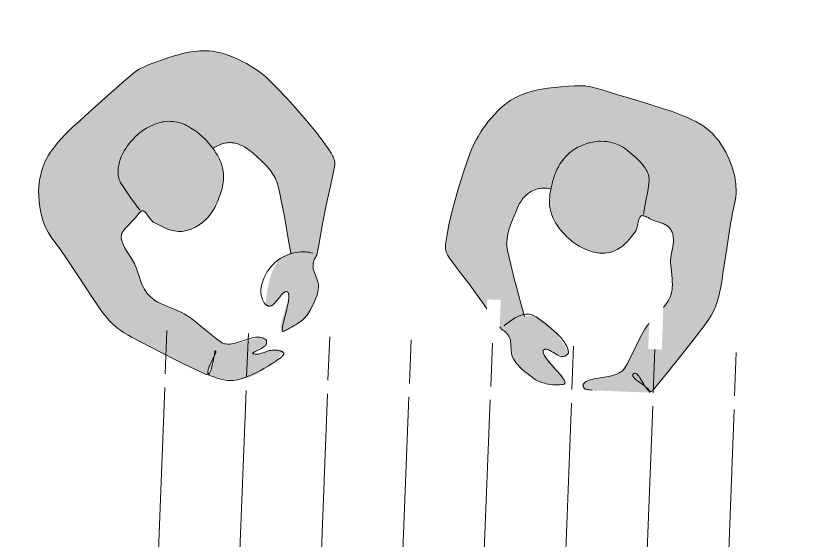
# Model space of a CAD drawing. Header units: millimetres. Extents: x 32078 to 83548, y -4690 to 56252.
# Drawn here: x 80076 to 81550, y 43664 to 44631 of the extents above; entities that cross this region are included whole.
import ezdxf

# ---------------------------------------------------------------- set-up
doc = ezdxf.new("R2010")
doc.units = ezdxf.units.MM
doc.header["$MEASUREMENT"] = 0
for name, color, linetype, lineweight in [('FURN-FREE', 1, 'Continuous', 0), ('PRES-FILL', 7, 'Continuous', 0), ('PRES-PEOP', 42, 'Continuous', 0)]:
    doc.layers.add(name, color=color, linetype=linetype, lineweight=lineweight)

# ---------------------------------------------------------------- blocks, each defined once
blk = doc.blocks.new('*U14')
at = {"layer": 'PRES-FILL', "linetype": 'ByBlock', "lineweight": -2}
h = blk.add_hatch(color=0, dxfattribs=at)
edge = h.paths.add_edge_path(flags=16)
edge.add_spline(control_points=[(-87.1, -291.1), (-88.9, -288.5), (-89.4, -283.3), (-89.5, -277.4)], knot_values=[0, 0, 0, 0, 1, 1, 1, 1], degree=3, periodic=0)
edge.add_spline(control_points=[(-89.5, -277.4), (-94.1, -264.3), (-102.3, -248.1), (-95, -247.6), (-88, -247), (-89.7, -264.1), (-89.5, -277.4)], knot_values=[0, 0, 0, 0, 0.509531, 0.509531, 0.509531, 1, 1, 1, 1], degree=3, periodic=0)
edge.add_spline(control_points=[(-89.5, -277.4), (-87.5, -283), (-86.2, -288.1), (-87.1, -291.1)], knot_values=[0, 0, 0, 0, 1, 1, 1, 1], degree=3, periodic=0)
edge.add_spline(control_points=[(-87.1, -291.1), (-86, -292.7), (-84.3, -293.3), (-82, -292.6), (-63.6, -286.7), (-44.9, -280.7), (-26.4, -274.1), (-4, -266.1), (18.4, -258.1), (40.8, -249.8), (62.1, -241.9), (84, -234.3), (102, -220.3), (117.4, -208.3), (129.9, -193.2), (142.6, -178.6), (163, -155.2), (182.9, -131.3), (203.2, -107.9), (213.2, -96.5), (224.2, -86), (234.3, -74.7), (246.7, -60.8), (254.8, -44.4), (259.7, -25), (268.8, 10.8), (269.4, 46.9), (252.7, 77.9), (241.3, 99.1), (227.3, 117.8), (212, 135.7), (198.2, 151.6), (184.4, 167.6), (170.6, 183.5), (153.9, 202.7), (137.1, 221.9), (119.8, 240.6), (106.8, 254.7), (88.4, 262.4), (71.1, 271.5), (49.3, 282.9), (28.3, 292.7), (3.3, 297.3), (-21.5, 302), (-44.7, 298.6), (-68.4, 290.7), (-91.1, 283.2), (-111.9, 273.8), (-130.5, 259.8), (-157.5, 239.5), (-182.8, 217.5), (-207.6, 194.9), (-226.2, 177.9), (-244, 160), (-260.3, 140.7), (-265.4, 134.8), (-270.1, 127.5), (-269.8, 119.5), (-269, 91.5), (-265, 65.1), (-263.2, 38), (-261.2, 9.3), (-260.2, -19.6), (-257.9, -48.3), (-257.6, -51.7), (-255, -54.6), (-254.2, -58), (-253.4, -61.6), (-253.2, -65.2), (-253.5, -68.8), (-254.4, -82.4), (-267.6, -92.2), (-268.2, -106.7), (-269, -125.4), (-262.5, -142.7), (-255.6, -157.8), (-248.2, -173.7), (-230.6, -189), (-215.1, -195.9), (-194.6, -205.1), (-227.5, -119.8), (-210.4, -122.7), (-200.6, -124.4), (-194.9, -152.8), (-181.9, -153.3), (-179.8, -153.3), (-175.7, -153.3), (-175.6, -151), (-174.7, -121.2), (-175.9, -84.2), (-191.9, -63.8), (-196.2, -58.4), (-202.4, -54.5), (-209.7, -51.7)], knot_values=[0, 0, 0, 0, 0.004098, 0.004098, 0.004098, 0.036354, 0.036354, 0.036354, 0.07573, 0.07573, 0.07573, 0.113201, 0.113201, 0.113201, 0.145266, 0.145266, 0.145266, 0.196552, 0.196552, 0.196552, 0.221625, 0.221625, 0.221625, 0.252365, 0.252365, 0.252365, 0.309173, 0.309173, 0.309173, 0.348127, 0.348127, 0.348127, 0.382965, 0.382965, 0.382965, 0.425054, 0.425054, 0.425054, 0.456865, 0.456865, 0.456865, 0.496842, 0.496842, 0.496842, 0.536467, 0.536467, 0.536467, 0.574696, 0.574696, 0.574696, 0.630228, 0.630228, 0.630228, 0.671879, 0.671879, 0.671879, 0.684675, 0.684675, 0.684675, 0.729775, 0.729775, 0.729775, 0.777357, 0.777357, 0.777357, 0.783126, 0.783126, 0.783126, 0.789055, 0.789055, 0.789055, 0.811446, 0.811446, 0.811446, 0.840448, 0.840448, 0.840448, 0.871083, 0.871083, 0.871083, 0.911485, 0.911485, 0.911485, 0.934486, 0.934486, 0.934486, 0.938181, 0.938181, 0.938181, 0.987094, 0.987094, 0.987094, 1, 1, 1, 1], degree=3, periodic=0)
edge.add_line((-209.7, -51.7), (-194, 0))
edge.add_spline(control_points=[(-194, 0), (-187, 22.7), (-179.6, 45.3), (-171.5, 67.7), (-163, 91.4), (-139.6, 107.6), (-118.7, 121.9), (-107.4, 129.7), (-96.1, 136.5), (-80.5, 136.9), (-68.4, 137.2), (-58.5, 133.8), (-50.1, 127.2)], knot_values=[0, 0, 0, 0, 0.324205, 0.324205, 0.324205, 0.66843, 0.66843, 0.66843, 0.855113, 0.855113, 0.855113, 1, 1, 1, 1], degree=3, periodic=0)
edge.add_line((-50.1, 127.2), (-43.4, 121.9))
edge.add_spline(control_points=[(-43.4, 121.9), (-53, 112), (-61.7, 101.2), (-66.2, 86.4), (-72, 67.4), (-70.6, 51.9), (-65.8, 32.4), (-60.9, 12.4), (-52.4, -3.9), (-40.5, -16.6), (-29.8, -28), (-15.7, -35.9), (4.1, -37.8), (21.4, -39.5), (32.8, -32.6), (46, -27.7), (56.1, -23.9), (64, -4.3), (73.4, -9.4), (78.2, -11.9), (80, -18.4), (83, -23.2), (90.4, -35.2), (104.9, -43.5), (103.9, -59.9), (102.6, -82.9), (81.9, -92.8), (71.8, -109.6), (62.8, -124.7), (56.9, -143.1), (45.7, -155.8), (27.6, -176.6), (-8.7, -176.6), (-33.9, -189.3), (-57.3, -201), (-80, -218.6), (-102.9, -230.2), (-126.4, -242.2), (-170.3, -203.5), (-183.9, -215.1), (-185.4, -216.4), (-186.2, -221.3), (-185.7, -224), (-184, -232.5), (-161.6, -243.7), (-165.3, -244.4), (-170.3, -245.4), (-189.8, -234), (-202.1, -232.4), (-207, -231.8), (-219.2, -228.5), (-217.4, -233.8), (-214.3, -243.7), (-208.3, -250.8), (-201.7, -257.1), (-184.8, -273.2), (-168.6, -289.9), (-141.4, -295.4), (-121.8, -299.2), (-104.3, -296.7), (-90.1, -293.9), (-88.5, -293.6), (-87.5, -292.6), (-87.1, -291.1)], knot_values=[0, 0, 0, 0, 0.044568, 0.044568, 0.044568, 0.101682, 0.101682, 0.101682, 0.159954, 0.159954, 0.159954, 0.212108, 0.212108, 0.212108, 0.25772, 0.25772, 0.25772, 0.292514, 0.292514, 0.292514, 0.310285, 0.310285, 0.310285, 0.355053, 0.355053, 0.355053, 0.417583, 0.417583, 0.417583, 0.47369, 0.47369, 0.47369, 0.564976, 0.564976, 0.564976, 0.649839, 0.649839, 0.649839, 0.736981, 0.736981, 0.736981, 0.746599, 0.746599, 0.746599, 0.777051, 0.777051, 0.777051, 0.817948, 0.817948, 0.817948, 0.83422, 0.83422, 0.83422, 0.863911, 0.863911, 0.863911, 0.939425, 0.939425, 0.939425, 0.993629, 0.993629, 0.993629, 1, 1, 1, 1], degree=3, periodic=0)
at = {"layer": 'PRES-PEOP', "color": 0, "linetype": 'ByBlock', "lineweight": -2, "flags": 128}
for points in [[(-250.1, -46.7), (-246.1, -46), (-242.3, -45.6), (-238.5, -45.2), (-231.5, -44.9), (-225.2, -45), (-219.9, -45.5), (-215.4, -46.3), (-211.5, -47.2), (-208.4, -48.4), (-205.7, -49.5), (-203.5, -50.7), (-201.6, -51.9), (-200.1, -53), (-197.6, -55.2), (-195.9, -57), (-194.8, -58.6), (-193.3, -61), (-191.9, -63.8), (-187.2, -75.5), (-183.2, -86), (-180, -95.2), (-177.5, -103.2), (-175.6, -110.1), (-174.3, -116), (-173.3, -121.1), (-172.7, -125.4), (-172.4, -129), (-172.2, -135.1), (-172.5, -139.5), (-172.9, -142.6), (-174, -147), (-175.6, -151), (-175.7, -151.2), (-175.8, -151.3), (-176, -151.5), (-176.2, -151.7), (-176.4, -151.9), (-176.7, -152), (-177, -152.2), (-177.2, -152.3), (-177.7, -152.4), (-178.2, -152.6), (-178.7, -152.7), (-179.5, -152.8), (-180.7, -153), (-181.3, -153.1), (-181.9, -153.3), (-183.3, -153.4), (-184.5, -153.4), (-185.7, -153.2), (-186.8, -152.9), (-187.7, -152.5), (-188.7, -152), (-189.5, -151.4), (-191.1, -150), (-192.5, -148.4), (-193.8, -146.7), (-194.9, -145), (-196.8, -141.6), (-200, -135.3), (-201.2, -133), (-202.2, -131), (-203.1, -129.4), (-203.9, -128.1), (-204.7, -127.1), (-206, -125.4), (-207, -124.4), (-207.8, -123.8), (-209.1, -123.1), (-209.7, -122.9), (-210.4, -122.7), (-212, -122.7), (-213.2, -123.1), (-214.2, -124), (-215, -125.1), (-215.6, -126.5), (-216, -128.1), (-216.2, -129.9), (-216.4, -131.8), (-216.4, -133.9), (-216.2, -138.2), (-215.8, -142.7), (-215.2, -147.2), (-213.9, -156), (-212.6, -164), (-211.5, -170.8), (-210.6, -176.4), (-210, -181), (-209.7, -184.7), (-209.6, -187.6), (-209.6, -189.9), (-209.8, -191.6), (-210, -192.9), (-210.3, -193.9), (-210.7, -194.7), (-211.4, -195.7), (-212.1, -196.1), (-212.7, -196.3), (-213.8, -196.3), (-215.1, -195.9), (-217.6, -194.8), (-220.2, -193.5), (-222.6, -192.2), (-225, -190.7), (-227.3, -189.3), (-231.5, -186.3), (-235.3, -183.4), (-238.5, -180.6), (-241.2, -178.1), (-243.5, -175.8), (-247.2, -171.5), (-249.8, -168.2), (-251.5, -165.6), (-253.8, -161.7), (-254.7, -159.8), (-255.6, -157.8), (-260.3, -145.5), (-262, -140.9), (-263.4, -136.8), (-264.5, -133.1), (-266.2, -126.7), (-267.2, -121.8), (-267.7, -118.1), (-268, -115.2), (-268.2, -111), (-268.2, -106.7), (-267.9, -104.1), (-267.4, -101.7), (-266.8, -99.5), (-266.1, -97.6), (-265.3, -95.7), (-263.6, -92.4), (-257.2, -80.9), (-255.9, -78), (-255, -75.7), (-254.4, -74), (-253.8, -71.4), (-253.5, -68.8), (-253.4, -67.4), (-253.4, -66.3), (-253.4, -65.2), (-253.4, -63.4), (-253.5, -62.1), (-253.6, -61.1), (-253.9, -59.5), (-254.2, -58), (-254.4, -57.4), (-254.6, -56.8), (-254.8, -56.3), (-255.2, -55.3), (-256.9, -51.8), (-257.3, -51), (-257.5, -50.3), (-257.6, -49.8), (-257.8, -49), (-257.9, -48.3), (-259.4, -26.7), (-261.2, 5.6), (-263.2, 38), (-264, 48.1), (-267.5, 83.1), (-268.4, 92), (-269.3, 105.5), (-269.6, 112.5), (-269.8, 119.5), (-269.8, 121.1), (-269.7, 122.5), (-269.5, 123.8), (-269.2, 125), (-268.9, 126.1), (-268.3, 128.1), (-267.6, 129.9), (-266.9, 131.4), (-266.2, 132.6), (-264.9, 134.8), (-263.8, 136.4), (-262.1, 138.6), (-260.3, 140.7), (-247.9, 154.8), (-238.2, 165.1), (-230.8, 172.7), (-219.3, 183.9), (-207.6, 194.9), (-188.8, 211.8), (-174.6, 224.2), (-163.8, 233.3), (-147.4, 246.7), (-130.5, 259.8), (-123.4, 264.8), (-117, 268.9), (-111.4, 272.2), (-106.3, 275), (-97.3, 279.5), (-90.3, 282.5), (-85, 284.7), (-76.8, 287.8), (-68.4, 290.7), (-59.4, 293.5), (-51.7, 295.5), (-44.9, 296.9), (-38.9, 297.9), (-33.7, 298.6), (-29.1, 299), (-21.1, 299.4), (-15.1, 299.4), (-10.5, 299.1), (-3.7, 298.4), (3.3, 297.3), (12.4, 295.3), (20.2, 293.2), (26.9, 291.1), (32.6, 289.1), (42.5, 285.2), (49.7, 282), (60.5, 276.9), (71.1, 271.5), (84, 264.9), (93.8, 259.8), (100.9, 255.7), (106, 252.4), (109.7, 249.7), (112.4, 247.6), (116.2, 244.2), (119.8, 240.6), (132.7, 226.5), (151.7, 205.1), (170.6, 183.5), (191.3, 159.6), (212, 135.7), (217.7, 128.9), (222.5, 123), (230.7, 112.4), (236.6, 104.3), (240.9, 98), (244, 93.1), (248.4, 85.6), (252.7, 77.9), (255.6, 71.8), (258, 66.1), (259.9, 60.7), (261.4, 55.5), (262.7, 50.6), (264.4, 41.3), (265.4, 33.1), (265.8, 25.9), (265.9, 19.5), (265.4, 8.4), (264.5, 0), (263.6, -6.3), (261.9, -15.7), (259.7, -25), (257.7, -31.9), (255.8, -37.9), (253.8, -43), (251.9, -47.3), (250.2, -51), (248.5, -54.2), (245.4, -59.7), (242.9, -63.6), (240.9, -66.5), (237.7, -70.7), (234.3, -74.7), (226.6, -83), (214.8, -95.4), (208.9, -101.6), (203.2, -107.9), (172.9, -143.2), (142.6, -178.6), (133.1, -189.6), (125.9, -197.7), (120.3, -203.7), (116, -208), (112.6, -211.2), (107.4, -215.9), (102, -220.3), (98.6, -222.9), (95.3, -225.2), (88.9, -229.1), (83.2, -232.3), (78.1, -234.9), (68.9, -239), (61.9, -241.9), (40.8, -249.8), (7.2, -262.1), (-26.4, -274.1), (-40.3, -278.9), (-61.2, -285.9), (-82, -292.6), (-83.3, -292.9), (-84.4, -292.8), (-85.3, -292.5), (-86.1, -292), (-86.7, -291.3), (-87.3, -290.5), (-87.7, -289.5), (-88, -288.4), (-88.3, -287.3), (-88.5, -286.1), (-88.8, -283.5), (-89, -280.8), (-89, -278.1), (-89, -272.8), (-88.9, -268), (-88.8, -263.9), (-88.9, -260.4), (-89, -257.6), (-89.2, -255.3), (-89.5, -253.5), (-89.8, -252.1), (-90.1, -251), (-90.5, -250.1), (-90.9, -249.4), (-91.6, -248.5), (-92.3, -248), (-92.9, -247.7), (-93.9, -247.5), (-95, -247.6), (-96.1, -247.9), (-96.9, -248.4), (-97.6, -249.1), (-98, -249.9), (-98.2, -250.9), (-98.3, -251.9), (-98.3, -253), (-98.1, -254.2), (-97.9, -255.4), (-97.3, -257.9), (-96.4, -260.4), (-95.5, -262.9), (-93.5, -267.9), (-89.8, -276.7), (-88.6, -279.9), (-87.7, -282.6), (-87.1, -284.7), (-86.8, -286.5), (-86.6, -287.9), (-86.5, -289.1), (-86.6, -290), (-86.7, -290.8), (-87.1, -291.9), (-87.6, -292.6), (-88.1, -293), (-89, -293.6), (-90.1, -293.9), (-96, -294.9), (-101.4, -295.8), (-106.2, -296.4), (-110.5, -296.9), (-114.3, -297.1), (-121, -297.4), (-126.1, -297.3), (-129.9, -297.1), (-135.7, -296.4), (-138.5, -295.9), (-141.4, -295.4), (-145.9, -294.2), (-150, -293), (-153.8, -291.7), (-160.7, -288.8), (-166.5, -285.9), (-171.4, -283.1), (-175.6, -280.5), (-179.2, -278), (-185.2, -273.3), (-189.5, -269.6), (-195.8, -263.6), (-201.7, -257.1), (-202.9, -255.7), (-205.3, -252.9), (-207.5, -250.4), (-209.4, -248.1), (-210.9, -246.1), (-212.2, -244.4), (-213.3, -242.9), (-214.1, -241.6), (-214.8, -240.6), (-215.4, -239.6), (-216.2, -238), (-216.7, -236.9), (-217, -236.1), (-217.3, -234.9), (-217.4, -233.8), (-217.4, -233.6), (-217.3, -233.3), (-217.2, -233.1), (-217, -232.9), (-216.8, -232.7), (-216.6, -232.5), (-216.3, -232.4), (-215.7, -232.1), (-215.1, -231.9), (-214.4, -231.8), (-213.7, -231.7), (-213, -231.6), (-211.7, -231.5), (-210.4, -231.5), (-209.3, -231.5), (-207.3, -231.6), (-205.8, -231.8), (-204.8, -231.9), (-204, -232), (-203, -232.2), (-202.5, -232.3), (-202.1, -232.4), (-199.9, -233.1), (-197.7, -233.7), (-195.6, -234.4), (-191.4, -235.9), (-183.9, -238.5), (-178.4, -240.5), (-176.5, -241.2), (-173.2, -242.3), (-170.9, -243), (-169.3, -243.5), (-168.2, -243.8), (-166.7, -244.2), (-165.3, -244.4), (-164.9, -244.4), (-164.6, -244.4), (-164.4, -244.2), (-164.4, -244), (-164.5, -243.8), (-164.7, -243.4), (-164.9, -243.1), (-165.2, -242.7), (-165.6, -242.3), (-166, -241.9), (-166.9, -241), (-167.9, -240), (-169, -239), (-170.1, -238.1), (-172.3, -236.2), (-176.3, -232.7), (-179.3, -230.2), (-180.4, -229.2), (-182.1, -227.7), (-183.2, -226.6), (-184, -225.9), (-184.5, -225.4), (-185.2, -224.6), (-185.7, -224), (-185.8, -223.9), (-185.8, -223.7), (-185.9, -223.5), (-186, -223.3), (-186.1, -222.8), (-186.1, -222.3), (-186.2, -221.8), (-186.2, -221.4), (-186.1, -220.9), (-186.1, -220), (-185.9, -219.2), (-185.8, -218.5), (-185.6, -217.9), (-185.5, -217.4), (-185.3, -217), (-185.2, -216.7), (-185.1, -216.4), (-184.8, -216), (-184.6, -215.7), (-184.4, -215.5), (-184.2, -215.3), (-183.9, -215.1), (-182.2, -214.4), (-180.5, -214), (-178.6, -213.7), (-176.8, -213.7), (-173, -214.1), (-169.1, -214.9), (-165.3, -216.1), (-161.6, -217.4), (-154.3, -220.3), (-140.9, -225.9), (-135.8, -227.9), (-131.3, -229.5), (-127.5, -230.6), (-124.1, -231.5), (-121.3, -232.1), (-116.4, -232.7), (-112.8, -232.7), (-110.2, -232.5), (-106.5, -231.6), (-104.7, -231), (-102.9, -230.2), (-94.3, -225.6), (-86.8, -221.1), (-73.6, -213), (-53.9, -200.5), (-43.9, -194.6), (-33.9, -189.3), (-29, -187.1), (-24.3, -185.2), (-15.1, -182.3), (1.5, -177.8), (13.9, -174.3), (18.4, -172.7), (22.3, -171.3), (28.8, -168.4), (33.5, -165.9), (36.8, -163.7), (41.5, -160.1), (43.7, -158), (45.7, -155.8), (47.9, -153.3), (49.8, -150.8), (53, -146), (55.6, -141.6), (57.7, -137.6), (61.2, -130.6), (66.3, -119.9), (68.9, -114.7), (71.8, -109.6), (73.8, -106.5), (75.9, -103.7), (80.1, -98.7), (88, -90.2), (90.9, -87), (93.4, -84.1), (95.4, -81.5), (97.1, -79.2), (98.4, -77.1), (100.5, -73.2), (101.8, -70.2), (102.6, -67.8), (103.5, -64), (103.8, -62), (103.9, -59.9), (104, -58.5), (104, -57.1), (103.7, -54.5), (103.2, -52.2), (102.5, -50.1), (101.7, -48.2), (100.9, -46.5), (100, -45), (98.1, -42.1), (96.3, -39.7), (92.9, -35.7), (87.6, -29.6), (85.2, -26.4), (83, -23.2), (81.9, -21.3), (80, -17.9), (78.5, -15.3), (77.9, -14.4), (76.9, -12.9), (76.1, -11.9), (75.4, -11.1), (74.9, -10.6), (74.2, -10), (73.4, -9.4), (72.6, -8.9), (71.9, -8.7), (71.2, -8.5), (70.5, -8.5), (69.8, -8.6), (69.1, -8.7), (68.5, -8.9), (67.2, -9.5), (66, -10.3), (64.8, -11.1), (63.7, -12), (62.7, -13), (60.7, -15), (57.2, -18.7), (54.5, -21.5), (52.4, -23.5), (50.8, -24.8), (49.6, -25.7), (48.7, -26.3), (47.4, -27.1), (46, -27.7), (36.1, -31.3), (32.3, -32.6), (28.9, -33.7), (23, -35.3), (18.4, -36.3), (14.9, -36.9), (12.3, -37.3), (8.2, -37.6), (4.1, -37.8), (0.8, -37.7), (-2.2, -37.4), (-5, -37), (-7.7, -36.5), (-10.1, -35.9), (-14.5, -34.5), (-18.3, -32.9), (-21.5, -31.4), (-24.2, -29.9), (-26.5, -28.5), (-30.4, -25.9), (-33.1, -23.7), (-35.1, -22), (-37.9, -19.4), (-40.5, -16.6), (-44.7, -11.4), (-48.2, -6.7), (-51.1, -2.5), (-53.4, 1.4), (-55.4, 4.9), (-57, 8), (-59.6, 13.7), (-61.4, 18.1), (-62.6, 21.5), (-64.3, 26.8), (-65.8, 32.4), (-66.6, 36), (-67.9, 42.6), (-68.8, 48.3), (-69.3, 53.2), (-69.6, 57.5), (-69.7, 61.1), (-69.6, 64.3), (-69.3, 69.9), (-68.8, 74), (-68.3, 77.1), (-67.4, 81.7), (-66.2, 86.4), (-65.4, 89), (-64.5, 91.4), (-63.6, 93.7), (-61.7, 97.8), (-59.8, 101.3), (-57.9, 104.3), (-56.2, 106.8), (-53, 111.1), (-50.5, 114.3), (-46.5, 118.8), (-42.3, 123.1), (-37.1, 128.3), (-32.4, 132.7), (-28.3, 136.4), (-24.6, 139.5), (-21.3, 142.1), (-18.3, 144.3), (-15.5, 146.2), (-10.5, 149.2), (-6.6, 151.3), (-3.5, 152.8), (1.4, 154.8), (6.7, 156.6), (10.6, 157.8), (14.2, 158.6), (17.5, 159.3), (20.6, 159.8), (26.3, 160.5), (31.2, 160.7), (35.5, 160.7), (39.1, 160.5), (45.4, 159.8), (50, 159), (53.4, 158.3), (58.5, 157), (63.4, 155.6), (67.4, 154.2), (71, 152.6), (74.5, 151.1), (77.6, 149.4), (80.5, 147.7), (85.8, 144.2), (90.3, 140.8), (94, 137.4), (97.1, 134.3), (99.7, 131.4), (101.9, 128.7), (105.4, 123.7), (107.9, 119.7), (109.6, 116.5), (111.9, 111.6), (113.9, 106.4), (117.2, 96.4), (119.8, 87.8), (121.7, 80.3), (122.9, 73.9), (123.6, 68.4), (124, 63.7), (124, 59.6), (123.7, 56.2), (123.3, 53.2), (122.9, 50.7), (121.7, 46.5), (120.4, 43.4), (119.3, 41.1), (117.4, 37.9), (115, 34.8), (105.5, 24), (91, 7.9), (76.2, -7.9)], [(-209.7, -51.7), (-201.8, -25.9), (-194, 0), (-188.7, 17), (-180.3, 42.5), (-171.5, 67.7), (-169.8, 72), (-167.9, 75.9), (-165.9, 79.4), (-163.8, 82.6), (-161.7, 85.5), (-157.4, 90.7), (-153.2, 95), (-149.4, 98.7), (-142.2, 104.8), (-136.6, 109.2), (-127.7, 115.6), (-118.7, 121.9), (-114.3, 124.9), (-110.4, 127.3), (-107.1, 129.3), (-104.1, 130.9), (-101.4, 132.2), (-99, 133.2), (-96.9, 133.9), (-93.1, 135.1), (-90.1, 135.8), (-87.8, 136.2), (-84.3, 136.7), (-80.5, 136.9), (-78.3, 136.9), (-76.2, 136.8), (-74.3, 136.7), (-72.6, 136.5), (-69.4, 136), (-66.8, 135.4), (-64.5, 134.8), (-62.5, 134.1), (-60.9, 133.5), (-58, 132.2), (-56, 131.1), (-54.5, 130.2), (-52.3, 128.8), (-50.1, 127.2), (-46.8, 124.6), (-43.4, 121.9)]]:
    blk.add_lwpolyline(points, dxfattribs=at)
blk = doc.blocks.new('*U15')
at = {"color": 0, "linetype": 'ByBlock', "lineweight": -2}
for points in [[(528.7, 410.1), (553.7, 409.1), (556.8, 489), (531.8, 490)], [(-661, 375.8), (688, 323.7), (661, -375.8), (-688, -323.7)]]:
    blk.add_wipeout(points, dxfattribs=at)
for p, q in [((-511.1, 370), (-508, 450)), ((-361.2, 364.2), (-358.1, 444.2)), ((-211.3, 358.4), (-208.2, 438.5)), ((211.3, -358.4), (208.2, -438.5)), ((361.2, -364.2), (358.1, -444.2)), ((511.1, -370), (508, -450))]:
    blk.add_line(p, q, dxfattribs=at)
blk.add_wipeout([(-612, 348.9), (637.1, 300.6), (612, -348.9), (-637.1, -300.6)], dxfattribs=at)
for p, q in [((-61.4, 352.6), (-58.3, 432.7)), ((88.5, 346.8), (91.6, 426.9)), ((238.3, 341.1), (241.4, 421.1)), ((388.2, 335.3), (391.3, 415.3)), ((538.1, 329.5), (541.2, 409.5)), ((-537.2, -304.5), (-512.1, 345)), ((-387.3, -310.3), (-362.2, 339.2)), ((-237.4, -316.1), (-212.3, 333.4)), ((-87.5, -321.9), (-62.4, 327.7)), ((62.4, -327.7), (87.5, 321.9)), ((212.3, -333.4), (237.4, 316.1)), ((362.2, -339.2), (387.3, 310.3)), ((512.1, -345), (537.2, 304.5)), ((-538.1, -329.5), (-541.2, -409.5)), ((-388.2, -335.3), (-391.3, -415.3)), ((-238.3, -341.1), (-241.4, -421.1)), ((-88.5, -346.8), (-91.6, -426.9)), ((61.4, -352.6), (58.3, -432.7))]:
    blk.add_line(p, q, dxfattribs=at)
for points in [[(-220.7, 439), (-195.7, 438.1), (-192.6, 518), (-217.6, 519)], [(195.7, -438.1), (220.7, -439), (217.6, -519), (192.6, -518)]]:
    blk.add_wipeout(points, dxfattribs=at)
for points in [[(79.1, 427.4), (104, 426.5), (107.1, 506.4), (82.2, 507.4)], [(378.8, 415.8), (403.8, 414.9), (406.9, 494.8), (381.9, 495.8)], [(-553.7, -409.1), (-528.7, -410.1), (-531.8, -490), (-556.8, -489)], [(-403.8, -414.9), (-378.8, -415.8), (-381.9, -495.8), (-406.9, -494.8)], [(-104, -426.5), (-79.1, -427.4), (-82.2, -507.4), (-107.1, -506.4)]]:
    blk.add_wipeout(points, dxfattribs=at)
blk = doc.blocks.new('*U16')
at = {"layer": 'PRES-FILL', "linetype": 'ByBlock', "lineweight": -2, "extrusion": (0, 0, -1)}
h = blk.add_hatch(color=0, dxfattribs=at)
edge = h.paths.add_edge_path(flags=16)
edge.add_spline(control_points=[(87.1, -291.1), (88.9, -288.5), (89.4, -283.3), (89.5, -277.4)], knot_values=[0, 0, 0, 0, 1, 1, 1, 1], degree=3, periodic=0)
edge.add_spline(control_points=[(89.5, -277.4), (94.1, -264.3), (102.3, -248.1), (95, -247.6), (88, -247), (89.7, -264.1), (89.5, -277.4)], knot_values=[0, 0, 0, 0, 0.509531, 0.509531, 0.509531, 1, 1, 1, 1], degree=3, periodic=0)
edge.add_spline(control_points=[(89.5, -277.4), (87.5, -283), (86.2, -288.1), (87.1, -291.1)], knot_values=[0, 0, 0, 0, 1, 1, 1, 1], degree=3, periodic=0)
edge.add_spline(control_points=[(87.1, -291.1), (86, -292.7), (84.3, -293.3), (82, -292.6), (63.6, -286.7), (44.9, -280.7), (26.4, -274.1), (4, -266.1), (-18.4, -258.1), (-40.8, -249.8), (-62.1, -241.9), (-84, -234.3), (-102, -220.3), (-117.4, -208.3), (-129.9, -193.2), (-142.6, -178.6), (-163, -155.2), (-182.9, -131.3), (-203.2, -107.9), (-213.2, -96.5), (-224.2, -86), (-234.3, -74.7), (-246.7, -60.8), (-254.8, -44.4), (-259.7, -25), (-268.8, 10.8), (-269.4, 46.9), (-252.7, 77.9), (-241.3, 99.1), (-227.3, 117.8), (-212, 135.7), (-198.2, 151.6), (-184.4, 167.6), (-170.6, 183.5), (-153.9, 202.7), (-137.1, 221.9), (-119.8, 240.6), (-106.8, 254.7), (-88.4, 262.4), (-71.1, 271.5), (-49.3, 282.9), (-28.3, 292.7), (-3.3, 297.3), (21.5, 302), (44.7, 298.6), (68.4, 290.7), (91.1, 283.2), (111.9, 273.8), (130.5, 259.8), (157.5, 239.5), (182.8, 217.5), (207.6, 194.9), (226.2, 177.9), (244, 160), (260.3, 140.7), (265.4, 134.8), (270.1, 127.5), (269.8, 119.5), (269, 91.5), (265, 65.1), (263.2, 38), (261.2, 9.3), (260.2, -19.6), (257.9, -48.3), (257.6, -51.7), (255, -54.6), (254.2, -58), (253.4, -61.6), (253.2, -65.2), (253.5, -68.8), (254.4, -82.4), (267.6, -92.2), (268.2, -106.7), (269, -125.4), (262.5, -142.7), (255.6, -157.8), (248.2, -173.7), (230.6, -189), (215.1, -195.9), (194.6, -205.1), (227.5, -119.8), (210.4, -122.7), (200.6, -124.4), (194.9, -152.8), (181.9, -153.3), (179.8, -153.3), (175.7, -153.3), (175.6, -151), (174.7, -121.2), (175.9, -84.2), (191.9, -63.8), (196.2, -58.4), (202.4, -54.5), (209.7, -51.7)], knot_values=[0, 0, 0, 0, 0.004098, 0.004098, 0.004098, 0.036354, 0.036354, 0.036354, 0.07573, 0.07573, 0.07573, 0.113201, 0.113201, 0.113201, 0.145266, 0.145266, 0.145266, 0.196552, 0.196552, 0.196552, 0.221625, 0.221625, 0.221625, 0.252365, 0.252365, 0.252365, 0.309173, 0.309173, 0.309173, 0.348127, 0.348127, 0.348127, 0.382965, 0.382965, 0.382965, 0.425054, 0.425054, 0.425054, 0.456865, 0.456865, 0.456865, 0.496842, 0.496842, 0.496842, 0.536467, 0.536467, 0.536467, 0.574696, 0.574696, 0.574696, 0.630228, 0.630228, 0.630228, 0.671879, 0.671879, 0.671879, 0.684675, 0.684675, 0.684675, 0.729775, 0.729775, 0.729775, 0.777357, 0.777357, 0.777357, 0.783126, 0.783126, 0.783126, 0.789055, 0.789055, 0.789055, 0.811446, 0.811446, 0.811446, 0.840448, 0.840448, 0.840448, 0.871083, 0.871083, 0.871083, 0.911485, 0.911485, 0.911485, 0.934486, 0.934486, 0.934486, 0.938181, 0.938181, 0.938181, 0.987094, 0.987094, 0.987094, 1, 1, 1, 1], degree=3, periodic=0)
edge.add_line((209.7, -51.7), (194, 0))
edge.add_spline(control_points=[(194, 0), (187, 22.7), (179.6, 45.3), (171.5, 67.7), (163, 91.4), (139.6, 107.6), (118.7, 121.9), (107.4, 129.7), (96.1, 136.5), (80.5, 136.9), (68.4, 137.2), (58.5, 133.8), (50.1, 127.2)], knot_values=[0, 0, 0, 0, 0.324205, 0.324205, 0.324205, 0.66843, 0.66843, 0.66843, 0.855113, 0.855113, 0.855113, 1, 1, 1, 1], degree=3, periodic=0)
edge.add_line((50.1, 127.2), (43.4, 121.9))
edge.add_spline(control_points=[(43.4, 121.9), (53, 112), (61.7, 101.2), (66.2, 86.4), (72, 67.4), (70.6, 51.9), (65.8, 32.4), (60.9, 12.4), (52.4, -3.9), (40.5, -16.6), (29.8, -28), (15.7, -35.9), (-4.1, -37.8), (-21.4, -39.5), (-32.8, -32.6), (-46, -27.7), (-56.1, -23.9), (-64, -4.3), (-73.4, -9.4), (-78.2, -11.9), (-80, -18.4), (-83, -23.2), (-90.4, -35.2), (-104.9, -43.5), (-103.9, -59.9), (-102.6, -82.9), (-81.9, -92.8), (-71.8, -109.6), (-62.8, -124.7), (-56.9, -143.1), (-45.7, -155.8), (-27.6, -176.6), (8.7, -176.6), (33.9, -189.3), (57.3, -201), (80, -218.6), (102.9, -230.2), (126.4, -242.2), (170.3, -203.5), (183.9, -215.1), (185.4, -216.4), (186.2, -221.3), (185.7, -224), (184, -232.5), (161.6, -243.7), (165.3, -244.4), (170.3, -245.4), (189.8, -234), (202.1, -232.4), (207, -231.8), (219.2, -228.5), (217.4, -233.8), (214.3, -243.7), (208.3, -250.8), (201.7, -257.1), (184.8, -273.2), (168.6, -289.9), (141.4, -295.4), (121.8, -299.2), (104.3, -296.7), (90.1, -293.9), (88.5, -293.6), (87.5, -292.6), (87.1, -291.1)], knot_values=[0, 0, 0, 0, 0.044568, 0.044568, 0.044568, 0.101682, 0.101682, 0.101682, 0.159954, 0.159954, 0.159954, 0.212108, 0.212108, 0.212108, 0.25772, 0.25772, 0.25772, 0.292514, 0.292514, 0.292514, 0.310285, 0.310285, 0.310285, 0.355053, 0.355053, 0.355053, 0.417583, 0.417583, 0.417583, 0.47369, 0.47369, 0.47369, 0.564976, 0.564976, 0.564976, 0.649839, 0.649839, 0.649839, 0.736981, 0.736981, 0.736981, 0.746599, 0.746599, 0.746599, 0.777051, 0.777051, 0.777051, 0.817948, 0.817948, 0.817948, 0.83422, 0.83422, 0.83422, 0.863911, 0.863911, 0.863911, 0.939425, 0.939425, 0.939425, 0.993629, 0.993629, 0.993629, 1, 1, 1, 1], degree=3, periodic=0)
at = {"layer": 'PRES-PEOP', "color": 0, "linetype": 'ByBlock', "lineweight": -2, "extrusion": (0, 0, -1), "flags": 128}
for points in [[(250.1, -46.7), (246.4, -46.1), (243, -45.8), (239.7, -45.8), (236.7, -45.8), (233.8, -46), (228.4, -46.8), (223.6, -47.8), (219.5, -49), (215.9, -50.2), (212.8, -51.4), (207.4, -53.9), (203.4, -56), (200.5, -57.8), (196.1, -60.7), (191.9, -63.8), (187.3, -67.9), (183.1, -72.3), (179.6, -76.8), (176.5, -81.3), (173.8, -85.7), (171.6, -90), (169.7, -94.2), (168.2, -98.1), (166.9, -101.9), (165.1, -109), (164.1, -115.1), (163.7, -120.5), (163.7, -125), (164, -128.9), (164.6, -132.1), (165.3, -134.9), (166.9, -139.5), (168.6, -142.8), (170, -145.1), (172.6, -148.2), (175.6, -151), (175.9, -151.3), (176.3, -151.5), (176.6, -151.7), (176.9, -151.9), (177.5, -152.2), (178.1, -152.4), (178.6, -152.6), (179, -152.7), (179.8, -152.9), (180.4, -153), (180.8, -153.1), (181.4, -153.2), (181.9, -153.3), (183, -153.3), (184, -153.1), (185, -152.8), (185.9, -152.4), (186.8, -151.9), (187.7, -151.3), (189.3, -149.9), (190.7, -148.3), (192, -146.6), (193.3, -144.9), (195.5, -141.4), (199.3, -135), (200.7, -132.7), (201.9, -130.7), (202.9, -129.1), (203.8, -127.8), (204.6, -126.8), (206.1, -125.2), (207.1, -124.2), (207.9, -123.6), (209.2, -123), (209.8, -122.8), (210.4, -122.7), (211.8, -122.8), (213, -123.4), (213.9, -124.3), (214.6, -125.5), (215.2, -127), (215.7, -128.7), (216, -130.6), (216.2, -132.6), (216.4, -134.7), (216.4, -139.2), (216.3, -143.8), (216, -148.3), (215.1, -157.3), (214.2, -165.3), (213.4, -172.1), (212.8, -177.7), (212.3, -182.2), (212, -185.8), (211.9, -188.7), (211.8, -190.9), (211.9, -192.5), (212, -193.8), (212.1, -194.7), (212.6, -195.9), (213, -196.4), (213.4, -196.6), (214.2, -196.5), (215.1, -195.9), (216.9, -194.5), (218.8, -193.1), (220.9, -191.7), (223, -190.2), (225, -188.8), (229.2, -185.9), (232.9, -183.1), (236.3, -180.5), (239.2, -178.1), (241.7, -175.9), (245.9, -171.8), (248.8, -168.5), (250.8, -166), (252.2, -164), (254, -160.9), (255.6, -157.8), (258.3, -151.3), (260.5, -145.7), (262.3, -140.8), (263.8, -136.5), (264.9, -132.8), (265.8, -129.5), (267.1, -123.8), (267.7, -119.5), (268.1, -116.3), (268.3, -111.5), (268.2, -106.7), (267.9, -104.2), (267.4, -102), (266.7, -99.9), (266, -97.9), (264.3, -94.3), (257.6, -81.7), (256.1, -78.5), (255.1, -76.1), (254.5, -74.3), (253.9, -71.6), (253.6, -70.2), (253.5, -68.8), (253.4, -67.5), (253.4, -66.3), (253.4, -65.3), (253.4, -64.4), (253.5, -62.8), (253.6, -61.6), (253.7, -60.7), (253.9, -59.4), (254.2, -58), (254.4, -57.4), (254.6, -56.8), (254.8, -56.2), (255.2, -55.2), (256.1, -53.5), (256.7, -52.2), (257.1, -51.3), (257.4, -50.5), (257.6, -50), (257.8, -49.1), (257.9, -48.7), (257.9, -48.3), (259.4, -26.7), (261.2, 5.6), (263.2, 38), (264.8, 58.4), (267.6, 89), (268.9, 104.3), (269.8, 119.5), (269.8, 121), (269.8, 122.3), (269.6, 123.5), (269.4, 124.7), (269.1, 125.8), (268.4, 127.7), (267.7, 129.4), (267, 130.9), (266.3, 132.2), (265, 134.4), (263.9, 136), (262.2, 138.4), (260.3, 140.7), (254, 148.4), (248.4, 154.8), (243.5, 160.2), (234.8, 169.2), (228.2, 175.7), (218, 185.3), (207.6, 194.9), (188.8, 211.8), (174.7, 224.2), (163.9, 233.3), (147.5, 246.7), (130.5, 259.8), (123.4, 264.8), (117, 268.9), (111.4, 272.2), (106.4, 275), (97.5, 279.4), (90.5, 282.5), (85.2, 284.7), (76.9, 287.8), (68.4, 290.7), (59.2, 293.5), (51.2, 295.5), (44.2, 297), (38.2, 298), (32.9, 298.7), (28.3, 299.1), (20.3, 299.5), (14.3, 299.4), (9.9, 299.2), (3.3, 298.4), (-3.3, 297.3), (-11.9, 295.3), (-19.4, 293.2), (-26, 291.2), (-31.7, 289.2), (-41.6, 285.3), (-49, 282.2), (-60.1, 277), (-71.1, 271.5), (-84.3, 264.8), (-94, 259.7), (-101, 255.6), (-106.1, 252.3), (-109.7, 249.7), (-112.4, 247.6), (-116.2, 244.2), (-119.8, 240.6), (-132.8, 226.4), (-151.8, 205), (-170.6, 183.5), (-191.3, 159.6), (-212, 135.7), (-217.6, 129), (-222.5, 123.1), (-230.6, 112.7), (-236.5, 104.6), (-240.7, 98.3), (-243.8, 93.5), (-248.3, 85.9), (-252.7, 77.9), (-255.7, 71.6), (-258.2, 65.7), (-260.2, 60), (-261.8, 54.7), (-263, 49.6), (-264.9, 40.1), (-265.8, 31.7), (-266.3, 24.4), (-266.4, 18), (-266.2, 12.5), (-265.4, 2.8), (-264.4, -4.3), (-262.4, -14.8), (-259.7, -25), (-257.6, -31.5), (-255.6, -37.2), (-253.7, -42.2), (-251.8, -46.5), (-250.1, -50.2), (-246.8, -56.7), (-244, -61.4), (-241.8, -64.8), (-238.2, -69.9), (-234.3, -74.7), (-230.5, -79.1), (-223.6, -86.4), (-213.3, -97), (-208.2, -102.4), (-203.2, -107.9), (-172.9, -143.2), (-142.6, -178.6), (-133.1, -189.6), (-125.9, -197.7), (-120.3, -203.7), (-116, -208), (-112.6, -211.2), (-107.5, -215.8), (-102, -220.3), (-98.6, -222.9), (-95.2, -225.2), (-88.9, -229.1), (-83.1, -232.3), (-78, -234.9), (-68.9, -239), (-61.9, -241.9), (-40.8, -249.8), (-7.2, -262), (26.4, -274.1), (40.3, -279), (61.2, -285.9), (82, -292.6), (83.3, -292.9), (84.5, -292.8), (85.5, -292.5), (86.4, -292), (87.2, -291.3), (88, -290.4), (88.6, -289.4), (89.2, -288.3), (89.6, -287.1), (90.1, -285.9), (90.8, -283.2), (91.4, -280.5), (91.8, -277.7), (92.4, -272.3), (92.8, -267.5), (93, -263.3), (93.1, -259.9), (93.3, -257.1), (93.4, -254.8), (93.5, -253), (93.6, -251.6), (93.7, -250.5), (93.8, -249.7), (93.9, -249), (94.1, -248.2), (94.2, -247.7), (94.4, -247.5), (94.7, -247.4), (95, -247.6), (95.2, -248), (95.4, -248.6), (95.4, -249.4), (95.3, -250.2), (95.1, -251.2), (94.9, -252.3), (94.6, -253.4), (93.9, -255.8), (93.1, -258.3), (92.2, -260.8), (90.5, -265.8), (88.9, -270.4), (87.7, -274.4), (86.8, -277.8), (86.2, -280.7), (85.8, -283.2), (85.6, -285.1), (85.6, -286.8), (85.7, -288.1), (85.9, -289.2), (86.2, -290), (86.7, -291.4), (87.4, -292.2), (87.9, -292.8), (88.9, -293.4), (90.1, -293.9), (93, -294.7), (98.8, -296), (104.1, -297), (108.8, -297.8), (113.1, -298.3), (116.8, -298.6), (120.1, -298.7), (122.9, -298.8), (127.8, -298.5), (131.4, -298.1), (134, -297.6), (137.8, -296.7), (141.4, -295.4), (149.2, -291.8), (155.9, -288.5), (161.8, -285.3), (166.9, -282.4), (175.8, -276.8), (182.3, -272.3), (187.2, -268.8), (194.5, -263.1), (201.7, -257.1), (202.4, -256.5), (204, -255.2), (205.6, -253.8), (207.2, -252.5), (210.3, -249.8), (212.9, -247.4), (215, -245.3), (215.9, -244.4), (216.6, -243.6), (217.3, -242.8), (218.4, -241.3), (219.1, -240.1), (219.6, -239.1), (219.9, -238.3), (220.1, -237.6), (220.1, -237), (220, -236.5), (219.9, -236.1), (219.6, -235.4), (219.2, -235), (218.9, -234.7), (218.2, -234.2), (217.4, -233.8), (216.5, -233.5), (215.6, -233.2), (214.7, -233), (213.1, -232.6), (211.7, -232.4), (210.5, -232.3), (209.5, -232.2), (207.6, -232.2), (206.2, -232.2), (204.1, -232.3), (202.1, -232.4), (199.7, -232.7), (197.6, -233.2), (195.5, -233.8), (193.6, -234.5), (190.1, -236.1), (184, -239.1), (179.4, -241.3), (176, -242.8), (173.3, -243.6), (171.4, -244.1), (169.9, -244.3), (167.6, -244.5), (165.3, -244.4), (164.5, -244.3), (164, -244.1), (163.6, -243.9), (163.4, -243.6), (163.4, -243.3), (163.5, -243), (163.6, -242.7), (163.9, -242.3), (164.3, -241.9), (164.7, -241.5), (165.2, -241.1), (166.2, -240.3), (167.4, -239.5), (168.6, -238.6), (169.8, -237.8), (172.3, -236.2), (176.8, -233.1), (178.5, -232), (179.8, -230.9), (180.9, -230), (181.9, -229.3), (182.6, -228.6), (183.8, -227.4), (184.5, -226.5), (184.9, -225.9), (185.4, -224.9), (185.6, -224.5), (185.7, -224), (185.7, -223.5), (185.8, -223), (185.9, -222.5), (185.9, -222), (186, -221.1), (186, -220.2), (186, -219.4), (185.9, -218.7), (185.8, -218.2), (185.7, -217.7), (185.6, -217.3), (185.5, -216.9), (185.3, -216.6), (185.1, -216.2), (184.8, -215.9), (184.6, -215.6), (184.3, -215.3), (183.9, -215.1), (181.6, -213.9), (179.4, -213.1), (177.1, -212.6), (174.9, -212.3), (172.7, -212.2), (168.4, -212.5), (164.4, -213.3), (160.5, -214.4), (156.8, -215.8), (128.8, -228.7), (125.4, -230), (122.4, -231), (119.8, -231.6), (115.4, -232.4), (112.2, -232.5), (109.8, -232.3), (106.3, -231.6), (104.6, -231), (102.9, -230.2), (94.2, -225.5), (86.7, -221.1), (73.5, -212.9), (53.8, -200.5), (43.9, -194.6), (33.9, -189.3), (29, -187.1), (24.3, -185.2), (15.2, -182.3), (-1.3, -177.9), (-13.7, -174.4), (-18.2, -172.9), (-22.1, -171.5), (-28.6, -168.6), (-33.3, -166), (-36.7, -163.8), (-41.4, -160.1), (-43.6, -158.1), (-45.7, -155.8), (-47.9, -153.2), (-49.9, -150.7), (-51.5, -148.3), (-54.5, -143.6), (-56.8, -139.5), (-60.6, -132), (-66, -120.6), (-68.8, -115), (-71.8, -109.6), (-73.8, -106.5), (-75.8, -103.5), (-80.1, -98.1), (-88, -88.7), (-90.9, -85.1), (-93.3, -82), (-95.4, -79.3), (-97, -76.9), (-99.6, -72.7), (-101.2, -69.6), (-102.2, -67.2), (-102.9, -65.4), (-103.6, -62.7), (-103.9, -59.9), (-104, -58.8), (-103.9, -56.6), (-103.5, -54.5), (-102.9, -52.5), (-102.2, -50.7), (-101.4, -49), (-100.5, -47.4), (-98.7, -44.4), (-83, -23.2), (-78.3, -15.7), (-77.1, -13.9), (-76.2, -12.7), (-75.5, -11.8), (-74.5, -10.5), (-73.9, -9.9), (-73.4, -9.4), (-72.7, -8.8), (-72.1, -8.4), (-71.4, -8.2), (-70.8, -8.1), (-70.2, -8.1), (-69.6, -8.2), (-68.9, -8.4), (-68.3, -8.6), (-67.1, -9.2), (-66, -10), (-64.9, -10.9), (-63.8, -11.9), (-62.8, -12.9), (-60.9, -14.9), (-57.3, -18.7), (-54.6, -21.6), (-52.5, -23.5), (-50.9, -24.9), (-49.7, -25.8), (-48.8, -26.4), (-47.4, -27.1), (-46, -27.7), (-35.6, -31.3), (-27.6, -33.9), (-21.7, -35.5), (-17.2, -36.5), (-13.9, -37), (-11.4, -37.4), (-7.7, -37.7), (-4.1, -37.8), (-1.2, -37.7), (1.5, -37.4), (4.1, -37), (6.5, -36.6), (10.9, -35.4), (14.7, -34), (18.1, -32.6), (20.9, -31.2), (23.5, -29.8), (25.6, -28.5), (29.4, -26), (32.2, -23.9), (36.4, -20.4), (40.5, -16.6), (43.2, -13.7), (45.6, -11), (47.7, -8.5), (49.5, -6.1), (52.5, -1.6), (54.8, 2.3), (56.7, 5.8), (58.1, 9), (60.3, 14.5), (61.8, 18.8), (63.9, 25.4), (65.8, 32.4), (67.4, 39.2), (68.6, 45.3), (69.3, 50.6), (69.7, 55.2), (69.9, 59.2), (70, 62.8), (69.9, 65.8), (69.5, 71.1), (69, 75), (68.5, 77.9), (67.5, 82.2), (66.2, 86.4), (65.3, 88.9), (63.4, 93.5), (61.5, 97.4), (59.6, 100.8), (57.8, 103.7), (56.2, 106.2), (53.1, 110.6), (50.6, 113.8), (46.6, 118.5), (42.3, 123.1), (39.5, 125.9), (34.2, 130.9), (29.5, 135), (25.4, 138.3), (21.7, 141), (15, 145.4), (9.9, 148.5), (5.9, 150.7), (-0.2, 153.8), (-6.7, 156.6), (-10.1, 158), (-13.4, 159.1), (-16.5, 159.9), (-19.5, 160.6), (-22.3, 161.1), (-27.6, 161.8), (-32.3, 162), (-36.4, 162), (-39.9, 161.8), (-43, 161.5), (-48.3, 160.6), (-52.3, 159.6), (-55.1, 158.8), (-59.4, 157.3), (-63.4, 155.6), (-67.3, 153.6), (-70.9, 151.6), (-77.3, 147.6), (-82.7, 143.8), (-87.2, 140.1), (-91, 136.7), (-94.3, 133.5), (-97, 130.5), (-101.6, 125.1), (-104.9, 120.8), (-107.3, 117.4), (-110.7, 112), (-113.9, 106.4), (-116.2, 101.9), (-118.2, 97.5), (-119.8, 93.4), (-121.2, 89.5), (-122.3, 85.7), (-123.2, 82.2), (-124.4, 75.7), (-125.1, 69.9), (-125.2, 65), (-125.1, 60.7), (-124.7, 57.1), (-124.2, 54), (-123.6, 51.3), (-122.1, 46.8), (-120.8, 43.6), (-119.6, 41.3), (-117.5, 37.9), (-115, 34.8), (-95.8, 13.3), (-86, 2.7), (-76.2, -7.9)], [(209.7, -51.7), (201.8, -25.9), (194, 0), (188.7, 17), (180.4, 42.4), (176.1, 55), (171.5, 67.7), (169.8, 72), (167.8, 75.9), (165.8, 79.4), (163.8, 82.6), (161.7, 85.5), (157.5, 90.7), (153.4, 95), (149.6, 98.6), (146.1, 101.7), (139.7, 106.9), (134.7, 110.7), (126.8, 116.3), (118.7, 121.9), (114.1, 125), (110, 127.4), (106.4, 129.4), (103.2, 130.9), (100.4, 132.2), (97.9, 133.2), (93.6, 134.6), (90.4, 135.5), (87.9, 136), (84.2, 136.6), (80.5, 136.9), (78.6, 136.9), (76.7, 136.9), (75, 136.7), (71.7, 136.3), (68.8, 135.8), (66.3, 135.1), (64.1, 134.5), (62.2, 133.8), (59, 132.5), (56.6, 131.4), (54.9, 130.4), (52.5, 128.9), (50.1, 127.2), (46.8, 124.6), (43.4, 121.9)]]:
    blk.add_lwpolyline(points, dxfattribs=at)

msp = doc.modelspace()

# ---------------------------------------------------------------- block references
at = {"layer": 'PRES-FILL', "xscale": 1.000009635247655, "yscale": 1.000009635247655, "zscale": 1.000009635247655, "rotation": 31.96867160462692}
msp.add_blockref('*U14', (81163.2, 44232.6), dxfattribs=at)

# ---------------------------------------------------------------- next in the draw order: block references
at = {"layer": 'FURN-FREE', "rotation": 5.089510524824923e-06}
msp.add_blockref('*U15', (80862.1, 43601.9), dxfattribs=at)

# ---------------------------------------------------------------- next in the draw order: block references
at = {"layer": 'PRES-FILL', "extrusion": (0, 0, -1), "xscale": 1.000009635247656, "yscale": 1.000009635247656, "zscale": 1.000009635247656, "rotation": 7.177376473686451}
msp.add_blockref('*U16', (-80380.5, 44271.7), dxfattribs=at)

doc.saveas('drawing.dxf')
